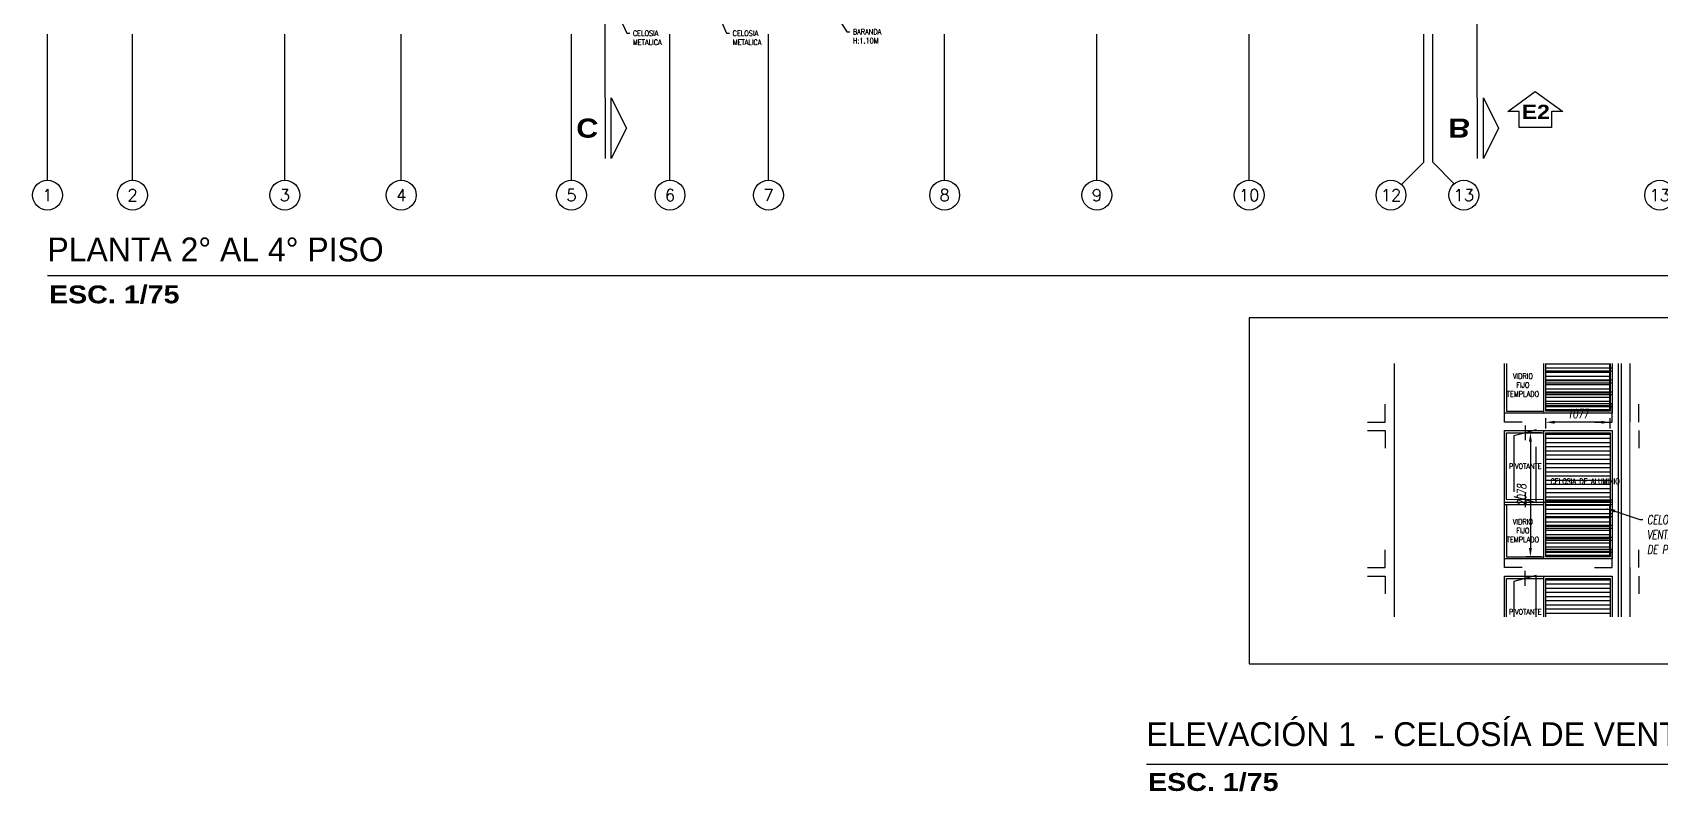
# Model space of a CAD drawing. Header units: millimetres. Extents: x -3 to 53, y -269 to 39.
# Drawn here: x -0.25 to 27, y -29.64 to -16.92 of the extents above; entities that cross this region are included whole.
import ezdxf
from ezdxf import colors
from ezdxf.entities.mleader import LeaderData, LeaderLine
from ezdxf.enums import TextEntityAlignment as Align
from ezdxf.math import Vec2, Vec3

# ---------------------------------------------------------------- set-up
doc = ezdxf.new("R2010")
doc.units = ezdxf.units.MM
doc.header["$LTSCALE"] = 15
doc.set_wipeout_variables(frame=1)
doc.header["$PDMODE"] = 67
doc.header["$PDSIZE"] = 0.1
for name, pattern in [('CENTER', [2, 1.25, -0.25, 0.25, -0.25]), ('DOT', [6.35, 0, -6.35]), ('HIDDEN2', [0.1875, 0.125, -0.0625]), ('PHANTOM', [63.5, 31.75, -6.35, 6.35, -6.35, 6.35, -6.35]), ('PHANTOM2', [1.25, 0.625, -0.125, 0.125, -0.125, 0.125, -0.125])]:
    doc.linetypes.add(name, pattern=pattern)
doc.layers.get('0').update_dxf_attribs({"color": 250})
doc.layers.get('DEFPOINTS').update_dxf_attribs({"color": 250})
for name, color, linetype in [('01', 250, 'Continuous'), ('A-CORTE', 250, 'CENTER'), ('A-EJES', 251, 'PHANTOM'), ('A-PROYECCIONES', 250, 'HIDDEN2'), ('A-PROYECCIONES INT.', 250, 'HIDDEN2'), ('A-TEXTO-INDICACIONES', 250, 'Continuous'), ('A_20_MuroBajo', 250, 'Continuous'), ('A_50_TextoIndicaciones', 252, 'Continuous'), ('A_60_HatchAcabados', 250, 'Continuous'), ('L13 Texto Grande', 150, 'Continuous'), ('L4 Linea mediana', 191, 'Continuous'), ('L6 Linea fina', 141, 'Continuous')]:
    doc.layers.add(name, color=color, linetype=linetype)
for name, color, linetype, lineweight in [('A-01', 250, 'Continuous', 0), ('A-05', 250, 'Continuous', 20), ('A-MUROS', 252, 'Continuous', 30)]:
    doc.layers.add(name, color=color, linetype=linetype, lineweight=lineweight)
doc.styles.add('JNV ING', font='romans.shx', dxfattribs={"width": 0.7, "oblique": 8, "height": 0.15})
doc.styles.add('R140', font='', dxfattribs={"height": 3.55})
doc.styles.add('R160-75', font='', dxfattribs={"height": 0.6})
doc.styles.add('R175-75', font='GOTHIC.TTF', dxfattribs={"height": 0.4})
doc.styles.add('ROMANS', font='romans.shx', dxfattribs={"width": 0.8})
doc.styles.add('TXT_COTAS', font='romans.shx', dxfattribs={"width": 0.8})
doc.styles.get('R140').set_extended_font_data('Arial Black', bold=True)
doc.styles.get('R160-75').set_extended_font_data('Arial Black', bold=True)
doc.dimstyles.new('JNV ING.', dxfattribs={"dimtxt": 0.15, "dimasz": 0.15, "dimexe": 0.07, "dimexo": 0.07, "dimgap": 0.07, "dimtad": 2, "dimtoh": 1, "dimdec": 0, "dimlfac": 1000, "dimzin": 0, "dimdsep": 46, "dimtxsty": 'JNV ING', "dimcen": 3, "dimdle": 0.05, "dimclrd": 256, "dimclre": 256, "dimclrt": 12, "dimadec": 0, "dimazin": 0, "dimtfac": 1, "dimtdec": 0, "dimtix": 1, "dimtmove": 2, "dimatfit": 3, "dimfxl": 1, "dimtolj": 1, "dimtzin": 0, "dimarcsym": 0})

# ---------------------------------------------------------------- blocks, each defined once
blk = doc.blocks.new('A$C6edc67ee')
at = {"layer": 'L4 Linea mediana'}
blk.add_lwpolyline([(-12.687, 3.686), (-3.168, 3.686), (-3.168, -2.112), (-12.687, -2.112)], close=True, dxfattribs=at)
blk = doc.blocks.new('A$C24fb5078')
at = {"layer": 'L13 Texto Grande'}
blk.add_lwpolyline([(-3.627, 0.874), (9.332, 0.874)], dxfattribs=at)
at = {"layer": 'L13 Texto Grande', "attachment_point": 1}
for s, insert, char_height, width, style in [('ELEVACIÓN 1  - CELOSÍA DE VENTILACIÓN TÍPICA', (-3.627, 1.578), 0.4, 16.52965, 'R175-75'), ('ESC. 1/75', (-3.601, 0.726), 0.3, 10.72512, 'R160-75')]:
    blk.add_mtext(s, dxfattribs=dict(at, insert=insert, char_height=char_height, width=width, style=style))
blk = doc.blocks.new('*D21')
at = {"layer": 'DEFPOINTS', "color": 0, "transparency": 16777216}
for p in [(25.093, -23.449), (25.093, -23.626, 0), (26.17, -23.626, 0)]:
    blk.add_point(p, dxfattribs=at)
at = {"layer": 'L6 Linea fina', "lineweight": -2, "transparency": 16777216}
for p, q in [((25.093, -23.556), (25.093, -23.379)), ((26.17, -23.556), (26.17, -23.379)), ((26.02, -23.449), (25.243, -23.449))]:
    blk.add_line(p, q, dxfattribs=at)
at = {"layer": 'L6 Linea fina', "transparency": 16777216}
for points in [[(25.243, -23.424), (25.243, -23.474), (25.093, -23.449)], [(26.02, -23.424), (26.02, -23.474), (26.17, -23.449)]]:
    blk.add_solid(points, dxfattribs=at)
at = {"layer": 'L6 Linea fina', "color": 12, "transparency": 16777216, "insert": (25.632, -23.304), "char_height": 0.15, "attachment_point": 5, "style": 'JNV ING'}
blk.add_mtext('\\A1;1077', dxfattribs=at)
blk = doc.blocks.new('*D22')
at = {"layer": 'DEFPOINTS', "color": 0, "transparency": 16777216}
for p in [(25.093, -23.626, 0), (24.835, -25.704), (25.093, -25.704, 0)]:
    blk.add_point(p, dxfattribs=at)
at = {"layer": 'L6 Linea fina', "lineweight": -2, "transparency": 16777216}
for p, q in [((25.023, -23.626), (24.765, -23.626)), ((24.835, -23.776), (24.835, -25.554)), ((25.023, -25.704), (24.765, -25.704))]:
    blk.add_line(p, q, dxfattribs=at)
at = {"layer": 'L6 Linea fina', "transparency": 16777216}
for points in [[(24.81, -23.776), (24.86, -23.776), (24.835, -23.626)], [(24.81, -25.554), (24.86, -25.554), (24.835, -25.704)]]:
    blk.add_solid(points, dxfattribs=at)
at = {"layer": 'L6 Linea fina', "color": 12, "transparency": 16777216, "insert": (24.69, -24.665), "char_height": 0.15, "attachment_point": 5, "rotation": 90, "style": 'JNV ING'}
blk.add_mtext('\\A1;2078', dxfattribs=at)
blk = doc.blocks.new('*U31')
blk.add_lwpolyline([(-4.65, -4.35), (-4.65, 0.15), (-7.86, 0.15), (-0.15, 5.69), (7.57, 0.15), (4.35, 0.15), (4.35, -4.35)], close=True)
at = {"linetype": 'Continuous', "style": 'R140'}
blk.add_attdef('ELEVACION', text='', height=3.55, dxfattribs=at).set_placement((0, 0), align=Align.MIDDLE_CENTER)
blk = doc.blocks.new('*U104')
blk.add_line((-3, -5.08), (-3, 5.08))
blk.add_lwpolyline([(-4.02, 5.08), (-4.02, -5.08), (-6.56, 0)], close=True)
at = {"linetype": 'Continuous', "style": 'R160-75'}
blk.add_attdef('A', text='', height=0.3, dxfattribs=at).set_placement((0, 0), align=Align.MIDDLE_CENTER)
blk = doc.blocks.new('Cortes-Elev.')
at = {"layer": 'A-CORTE', "linetype": 'CENTER', "ltscale": 0.5}
for points in [[(9.341, 20.831), (9.341, 37.853)], [(23.945, 20.831), (23.945, 37.853)]]:
    blk.add_lwpolyline(points, dxfattribs=at)
ref = blk.add_blockref('*U104', (9.041, 20.323), dxfattribs=dict(at, xscale=0.1, yscale=0.1, zscale=-0.1, rotation=180))
ref.add_attrib('A', 'C', dxfattribs={"layer": '0', "linetype": 'Continuous', "extrusion": (0, 0, -1), "height": 0.32, "rotation": 180, "style": 'R160-75'}).set_placement((-9.041, 20.323), align=Align.MIDDLE)
ref = blk.add_blockref('*U104', (23.645, 20.323), dxfattribs=dict(at, xscale=0.1, yscale=0.1, zscale=-0.1, rotation=180))
ref.add_attrib('A', 'B', dxfattribs={"layer": '0', "linetype": 'Continuous', "extrusion": (0, 0, -1), "height": 0.32, "rotation": 180, "style": 'R160-75'}).set_placement((-23.645, 20.323), align=Align.MIDDLE)
ref = blk.add_blockref('*U31', (24.926, 20.595), dxfattribs=dict(at, xscale=0.05980032655866058, yscale=0.05980032655866058, zscale=0.05980032655866058))
ref.add_attrib('ELEVACION', 'E2', dxfattribs={"layer": '0', "linetype": 'Continuous', "height": 0.2392, "style": 'R160-75'}).set_placement((24.926, 20.595), align=Align.MIDDLE_CENTER)
blk = doc.blocks.new('Ejes_Torre G')
at = {"layer": 'A-EJES', "linetype": 'PHANTOM2', "ltscale": 0.5}
for p, q in [((23.05, -2.45, 0), (22.677, -2.823, 0)), ((23.2, -2.45, 0), (23.559, -2.809, 0))]:
    blk.add_line(p, q, dxfattribs=at)
for points in [[(0, -2.75), (0, -0.3)], [(1.425, -2.75), (1.425, -0.3)], [(3.975, -2.75), (3.975, -0.3)], [(5.925, -2.75), (5.925, -0.3)], [(8.775, -2.75), (8.775, -0.3)], [(10.425, -2.75), (10.425, -0.3)], [(12.075, -2.75), (12.075, -0.3)], [(15.025, -2.75), (15.025, -0.3)], [(17.575, -2.75), (17.575, -0.3)], [(20.125, -2.75), (20.125, -0.3)]]:
    blk.add_lwpolyline(points, dxfattribs=at)
at = {"layer": 'A-EJES', "linetype": 'PHANTOM2', "ltscale": 0.5, "elevation": 0}
for points in [[(23.05, -2.45), (23.05, -0.3)], [(23.2, -2.45), (23.2, -0.3)]]:
    blk.add_lwpolyline(points, dxfattribs=at)
at = {"layer": 'A-EJES', "linetype": 'Continuous'}
for centre in [(0, -3), (1.425, -3), (3.975, -3), (5.925, -3), (8.775, -3), (10.425, -3), (12.075, -3), (15.025, -3), (17.575, -3), (20.125, -3), (22.5, -3, 0), (23.72, -3, 0), (27, -3, 0)]:
    blk.add_circle(centre, 0.25, dxfattribs=at)
at = {"layer": 'A-EJES', "linetype": 'Continuous', "style": 'ROMANS'}
for s, p in [('1', (0, -3)), ('2', (1.425, -3)), ('3', (3.975, -3)), ('4', (5.925, -3)), ('5', (8.775, -3)), ('6', (10.425, -3)), ('7', (12.075, -3)), ('8', (15.025, -3)), ('9', (17.575, -3)), ('10', (20.125, -3)), ('12', (22.5, -3, 0)), ('13', (23.72, -3, 0)), ('13', (27, -3, 0))]:
    blk.add_text(s, height=0.2, dxfattribs=at).set_placement(p, align=Align.MIDDLE_CENTER)

msp = doc.modelspace()

# ---------------------------------------------------------------- hatches: boundary and pattern name
at = {"layer": 'A_60_HatchAcabados'}
h = msp.add_hatch(dxfattribs=at)
h.set_pattern_fill('_USER', color=256, scale=0.07, pattern_type=0)
h.set_pattern_definition([(0, (-243.66079, 9.662505), (0, 0.07), [])])
h.paths.add_polyline_path([(26.1697, -23.2619), (25.0929, -23.2642), (25.0933, -22.4628), (26.17, -22.4605)])
h = msp.add_hatch(dxfattribs=at)
h.set_pattern_fill('_USER', color=256, scale=0.07, pattern_type=0)
h.set_pattern_definition([(0, (-243.66069, 4.782505), (0, 0.07), [])])
h.paths.add_polyline_path([(26.1695, -26.7067), (25.0928, -26.709), (25.0932, -26.0662), (26.1699, -26.0639)])

# ---------------------------------------------------------------- linework, layer by layer
for p, q in [((22.5529, -22.4617, 0), (22.5529, -26.7078, 0)), ((26.3537, -22.4617, 0), (26.3537, -26.7078, 0)), ((26.5028, -22.4617, 0), (26.5028, -23.4456, 0)), ((26.5028, -25.8856, 0), (26.5028, -26.7078, 0))]:
    msp.add_line(p, q)
at = {"elevation": 0}
msp.add_lwpolyline([(26.3029, -22.4617), (26.3029, -26.7078)], dxfattribs=at)
at = {"layer": '01', "linetype": 'HIDDEN2'}
for p, q in [((25.0931, -22.5362, 0), (26.1988, -22.5362, 0)), ((25.0931, -22.5862, 0), (26.1988, -22.5862, 0)), ((25.0931, -22.7362, 0), (26.1988, -22.7362, 0)), ((25.0931, -22.7862, 0), (26.1988, -22.7862, 0)), ((25.0931, -22.9362, 0), (26.1988, -22.9362, 0)), ((25.0931, -22.9862, 0), (26.1988, -22.9862, 0)), ((25.0931, -23.1362, 0), (26.1988, -23.1362, 0)), ((25.0931, -23.1862, 0), (26.1988, -23.1862, 0))]:
    msp.add_line(p, q, dxfattribs=at)
at = {"layer": 'A-05'}
msp.add_line((26.5028, -22.4617, 0), (26.5028, -26.7078, 0), dxfattribs=at)
at = {"layer": 'A-PROYECCIONES', "ltscale": 0.5}
msp.add_line((24.7444, -25.9405, 0), (24.7444, -26.1905, 0), dxfattribs=at)
at = {"layer": 'A-PROYECCIONES', "ltscale": 0.5, "elevation": 0}
msp.add_lwpolyline([(24.9291, -26.7078), (24.9291, -26.0155), (24.5598, -26.1155), (24.5598, -26.7078)], dxfattribs=at)
at = {"layer": 'A-PROYECCIONES INT.', "ltscale": 0.5, "elevation": 0}
for points in [[(22.1084, -23.4456), (22.4029, -23.4456), (22.4029, -23.1456)], [(24.6974, -23.4456), (24.4029, -23.4456), (24.4029, -23.1456)], [(25.9085, -23.4456), (26.2029, -23.4456), (26.2029, -23.1456)], [(22.1084, -23.5856), (22.4029, -23.5856), (22.4029, -23.8856)], [(22.1084, -25.8856), (22.4029, -25.8856), (22.4029, -25.5856)], [(22.1084, -26.0256), (22.4029, -26.0256), (22.4029, -26.3256)]]:
    msp.add_lwpolyline(points, dxfattribs=at)
at = {"layer": 'A-PROYECCIONES INT.', "ltscale": 0.5}
for points in [[(26.6528, -23.4456), (26.6528, -23.1456)], [(26.6528, -23.5856), (26.6528, -23.8856)], [(26.6528, -25.8856), (26.6528, -25.5856)], [(26.6528, -26.0256), (26.6528, -26.3256)]]:
    msp.add_lwpolyline(points, dxfattribs=at)
at = {"layer": 'A_20_MuroBajo', "lineweight": 25, "elevation": 0}
for points in [[(26.2029, -22.4617), (26.2029, -23.2956), (24.4029, -23.2956), (24.4029, -22.4617)], [(24.4028, -26.7078), (24.4028, -26.0255), (26.2028, -26.0255), (26.2028, -26.7078)]]:
    msp.add_lwpolyline(points, dxfattribs=at)
at = {"layer": 'A_60_HatchAcabados'}
for p, q in [((25.0547, -22.4617, 0), (25.0531, -23.2956, 0)), ((24.4359, -26.7078, -0.0001), (24.4359, -26.0647, -0.0001)), ((24.4359, -26.0647, -0.0001), (25.053, -26.0662, 0)), ((25.053, -26.0255, 0), (25.053, -26.7078, 0))]:
    msp.add_line(p, q, dxfattribs=at)
at = {"layer": 'A_60_HatchAcabados', "elevation": 0}
for points in [[(24.436, -22.4617), (24.436, -23.2642), (25.0531, -23.2642)], [(26.17, -22.4617), (26.17, -23.2642), (25.0931, -23.2642), (25.0931, -22.4617)], [(26.1652, -23.2642), (26.1652, -22.4617)], [(25.093, -26.7078), (25.093, -26.0662), (26.1699, -26.0662), (26.1699, -26.7078)]]:
    msp.add_lwpolyline(points, dxfattribs=at)
at = {"layer": 'L13 Texto Grande'}
msp.add_lwpolyline([(0, -20.992), (42.5761, -20.992)], dxfattribs=at)

# ---------------------------------------------------------------- block references
at = {"layer": 'A-CORTE'}
msp.add_blockref('Cortes-Elev.', (0, -38.842), dxfattribs=at)
at = {"layer": 'A-MUROS'}
msp.add_blockref('Ejes_Torre G', (0, -16.642), dxfattribs=at)
at = {"layer": 'L6 Linea fina'}
msp.add_blockref('A$C24fb5078', (22.032, -30.0537), dxfattribs=at)

# ---------------------------------------------------------------- texts
at = {"layer": 'A_50_TextoIndicaciones', "linetype": 'HIDDEN2', "char_height": 0.09, "attachment_point": 5, "style": 'TXT_COTAS'}
for s, insert, width in [('VIDRIO \\PFIJO TEMPLADO', (24.7086, -22.8252, 0), 0.484728), ('PIVOTANTE', (24.7499, -26.6254, 0), 0.582529)]:
    msp.add_mtext(s, dxfattribs=dict(at, insert=insert, width=width))
at = {"layer": 'L13 Texto Grande', "attachment_point": 1}
for s, insert, char_height, width, style in [('PLANTA 2° AL 4° PISO', (0, -20.3526), 0.4, 16.529649, 'R175-75'), ('ESC. 1/75', (0.0252, -21.1557), 0.3, 10.725123, 'R160-75')]:
    msp.add_mtext(s, dxfattribs=dict(at, insert=insert, char_height=char_height, width=width, style=style))

# ---------------------------------------------------------------- leaders
at = {"layer": 'A-TEXTO-INDICACIONES'}
ml = msp.add_multileader_mtext('Standard', dxfattribs=at)
ml.set_content('\\pxsm1;BARANDA \\P\\pt16;H:1.10M', color=256, style='TXT_COTAS')
ml.set_leader_properties(color=256)
ml.build(insert=Vec2(0, 0))
ml.multileader.update_dxf_attribs({"dogleg_length": 0.05, "arrow_head_size": 0.07})
ctx = ml.context
ctx.base_point, ctx.char_height, ctx.arrow_head_size, ctx.landing_gap_size, ctx.plane_origin = Vec3(13.4379, -16.9036), 0.09, 0.07, 0.05, Vec3(13.0283, -16.4865)
notes = []
notes.append((ctx, [(0, (1, 1, 0), (13.3879, -16.9036), (1, 0), 0.05, [(0, [(13.1781, -16.5732)], 0, [])])]))
ctx.mtext.insert, ctx.mtext.width, ctx.mtext.defined_height, ctx.mtext.flow_direction = Vec3(13.4879, -16.8586), 1.102183, 0.8046, 5
ml = msp.add_multileader_mtext('Standard', dxfattribs=at)
ml.set_content('\\pxsm1,t16;CELOSIA\\PMETALICA', color=256, style='TXT_COTAS')
ml.set_leader_properties(color=256)
ml.build(insert=Vec2(0, 0))
ml.multileader.update_dxf_attribs({"dogleg_length": 0.05, "arrow_head_size": 0.07})
ctx = ml.context
ctx.base_point, ctx.char_height, ctx.arrow_head_size, ctx.landing_gap_size, ctx.plane_origin = Vec3(9.7539, -16.9303), 0.09, 0.07, 0.05, Vec3(9.436, -17.4)
notes.append((ctx, [(0, (1, 1, 0), (9.7039, -16.9303), (1, 0), 0.05, [(0, [(9.5708, -16.6331)], 0, [])])]))
ctx.mtext.insert, ctx.mtext.width, ctx.mtext.defined_height, ctx.mtext.flow_direction = Vec3(9.8039, -16.8853), 1.024058, 0.5146, 5
ml = msp.add_multileader_mtext('Standard', dxfattribs=at)
ml.set_content('\\pxsm1,t16;CELOSIA\\PMETALICA', color=256, style='TXT_COTAS')
ml.set_leader_properties(color=256)
ml.build(insert=Vec2(0, 0))
ml.multileader.update_dxf_attribs({"dogleg_length": 0.05, "arrow_head_size": 0.07})
ctx = ml.context
ctx.base_point, ctx.char_height, ctx.arrow_head_size, ctx.landing_gap_size, ctx.plane_origin = Vec3(11.4244, -16.9303), 0.09, 0.07, 0.05, Vec3(11.1066, -17.4)
notes.append((ctx, [(0, (1, 1, 0), (11.3744, -16.9303), (1, 0), 0.05, [(0, [(11.2413, -16.6331)], 0, [])])]))
ctx.mtext.insert, ctx.mtext.width, ctx.mtext.defined_height, ctx.mtext.flow_direction = Vec3(11.4744, -16.8853), 1.024058, 0.5146, 5
for ctx, leaders in notes:
    for number, flags, end, landing, length, lines in leaders:
        leader = LeaderData()
        leader.index, (leader.has_last_leader_line, leader.has_dogleg_vector, leader.attachment_direction) = number, flags
        leader.last_leader_point, leader.dogleg_vector, leader.dogleg_length = Vec3(end), Vec3(landing), length
        for number, points, colour, breaks in lines:
            line = LeaderLine()
            line.index, line.vertices, line.color, line.breaks = number, Vec3.list(points), colors.encode_raw_color(colour), breaks
            leader.lines.append(line)
        ctx.leaders.append(leader)

# ---------------------------------------------------------------- next in the draw order: wipeouts: each hides what was drawn before it
at = {"linetype": 'DOT'}
msp.add_wipeout([(24.4029, -25.7356), (26.2029, -25.7356), (26.2029, -23.5855), (24.4029, -23.5855)], dxfattribs=at).translate(0, 0, 0).dxf.layer = 'A-01'

# ---------------------------------------------------------------- next in the draw order: hatches: boundary and pattern name
at = {"layer": 'A_60_HatchAcabados'}
h = msp.add_hatch(dxfattribs=at)
h.set_pattern_fill('_USER', color=256, scale=0.07, pattern_type=0)
h.set_pattern_definition([(0, (-243.66074, 7.222505), (0, 0.07), [])])
h.paths.add_polyline_path([(26.1696, -25.7019), (25.0928, -25.7042), (25.0932, -23.6262), (26.17, -23.6239)])

# ---------------------------------------------------------------- next in the draw order: linework, layer by layer
at = {"layer": '01', "linetype": 'HIDDEN2'}
for p, q in [((25.0971, -24.7462, 0), (26.2029, -24.7462, 0)), ((25.093, -24.8262, 0), (26.1988, -24.8262, 0)), ((25.093, -24.9762, 0), (26.1988, -24.9762, 0)), ((25.093, -25.0262, 0), (26.1988, -25.0262, 0)), ((25.093, -25.1762, 0), (26.1988, -25.1762, 0)), ((25.093, -25.2262, 0), (26.1988, -25.2262, 0)), ((25.093, -25.3762, 0), (26.1988, -25.3762, 0)), ((25.093, -25.4262, 0), (26.1988, -25.4262, 0)), ((25.093, -25.5762, 0), (26.1988, -25.5762, 0)), ((25.093, -25.6262, 0), (26.1988, -25.6262, 0))]:
    msp.add_line(p, q, dxfattribs=at)
at = {"layer": 'A-PROYECCIONES', "ltscale": 0.5}
for p, q in [((24.7445, -23.5005, 0), (24.7445, -23.7505, 0)), ((24.7445, -24.6204, 0), (24.7445, -24.8704, 0))]:
    msp.add_line(p, q, dxfattribs=at)
at = {"layer": 'A-PROYECCIONES', "ltscale": 0.5, "elevation": 0}
msp.add_lwpolyline([(24.9291, -23.5755), (24.5599, -23.6755), (24.5599, -24.6954), (24.9291, -24.7954)], close=True, dxfattribs=at)
at = {"layer": 'A-PROYECCIONES INT.', "ltscale": 0.5, "elevation": 0}
for points in [[(24.6973, -25.8856), (24.4028, -25.8856), (24.4028, -25.5856)], [(25.9084, -25.8856), (26.2029, -25.8856), (26.2029, -25.5856)]]:
    msp.add_lwpolyline(points, dxfattribs=at)
at = {"layer": 'A_20_MuroBajo', "lineweight": 25, "elevation": 0}
msp.add_lwpolyline([(26.2029, -25.7356), (24.4029, -25.7356), (24.4029, -23.5855), (26.2029, -23.5855)], close=True, dxfattribs=at)
at = {"layer": 'A_60_HatchAcabados'}
for p, q in [((24.436, -24.7447, -0.0001), (24.436, -23.6247, -0.0001)), ((24.436, -23.6247, -0.0001), (25.053, -23.6262, 0)), ((25.053, -23.5855, 0), (25.053, -24.7462, 0)), ((24.4029, -24.7862, 0), (26.2029, -24.7862, 0)), ((25.053, -24.7462, 0), (24.436, -24.7447, -0.0001)), ((25.055, -24.7462, 0), (25.053, -25.7356, 0)), ((24.4029, -24.8262, 0), (25.053, -24.8262, 0))]:
    msp.add_line(p, q, dxfattribs=at)
at = {"layer": 'A_60_HatchAcabados', "elevation": 0}
msp.add_lwpolyline([(26.17, -25.7042), (25.093, -25.7042), (25.093, -23.6262), (26.17, -23.6262)], close=True, dxfattribs=at)
for points in [[(24.436, -24.8262), (24.436, -25.7042), (25.053, -25.7042)], [(26.1651, -25.7042), (26.1651, -24.8262)]]:
    msp.add_lwpolyline(points, dxfattribs=at)

# ---------------------------------------------------------------- next in the draw order: block references
at = {"layer": 'L6 Linea fina', "xscale": -1}
msp.add_blockref('A$C6edc67ee', (16.9588, -25.3855), dxfattribs=at)

# ---------------------------------------------------------------- next in the draw order: texts
at = {"layer": 'A_50_TextoIndicaciones', "linetype": 'HIDDEN2', "char_height": 0.09, "attachment_point": 5, "style": 'TXT_COTAS'}
for s, insert, width in [('PIVOTANTE', (24.75, -24.1854, 0), 0.582529), ('CELOSIA DE ALUMINIO ', (25.7513, -24.4389, -0.028), 1.125211), ('VIDRIO \\PFIJO TEMPLADO', (24.7085, -25.2652, 0), 0.484728)]:
    msp.add_mtext(s, dxfattribs=dict(at, insert=insert, width=width))

# ---------------------------------------------------------------- next in the draw order: dimensions: what is measured, and where the dimension line sits
at = {"layer": 'L6 Linea fina'}
for base, p1, p2, angle, picture, middle in [((25.093, -23.4485), (26.17, -23.6262, 0), (25.093, -23.6262, 0), 180, '*D21', (25.6315, -23.3035)), ((24.8345, -25.7042), (25.093, -23.6262, 0), (25.093, -25.7042, 0), 90, '*D22', (24.6895, -24.6652))]:
    dim = msp.add_linear_dim(base=base, p1=p1, p2=p2, angle=angle, dimstyle='JNV ING.', dxfattribs=at)
    dim.commit()
    dim.dimension.update_dxf_attribs({"geometry": picture, "text_midpoint": middle})

# ---------------------------------------------------------------- next in the draw order: leaders
ml = msp.add_multileader_mtext('Standard', dxfattribs=at)
ml.set_content('CELOSIA PARA \\PVENTILACIÓN\\PDE PASILLOS', color=12, style='JNV ING')
ml.set_leader_properties(color=256, linetype='ByLayer', lineweight=-1)
ml.build(insert=Vec2(0, 0))
ml.multileader.update_dxf_attribs({"dogleg_length": 0.05, "arrow_head_size": 0.15})
ctx = ml.context
ctx.base_point, ctx.char_height, ctx.arrow_head_size, ctx.landing_gap_size, ctx.plane_origin = Vec3(26.7185, -25.0809), 0.15, 0.15, 0.07, Vec3(28.5021, -24.9275)
notes = []
notes.append((ctx, [(1, (1, 1, 0), (26.6685, -25.0809), (1, 0), 0.05, [(0, [(26.108, -24.8893)], 0, [])])]))
ctx.mtext.insert, ctx.mtext.flow_direction = Vec3(26.7885, -25.0059), 5
for ctx, leaders in notes:
    for number, flags, end, landing, length, lines in leaders:
        leader = LeaderData()
        leader.index, (leader.has_last_leader_line, leader.has_dogleg_vector, leader.attachment_direction) = number, flags
        leader.last_leader_point, leader.dogleg_vector, leader.dogleg_length = Vec3(end), Vec3(landing), length
        for number, points, colour, breaks in lines:
            line = LeaderLine()
            line.index, line.vertices, line.color, line.breaks = number, Vec3.list(points), colors.encode_raw_color(colour), breaks
            leader.lines.append(line)
        ctx.leaders.append(leader)

doc.saveas('drawing.dxf')
